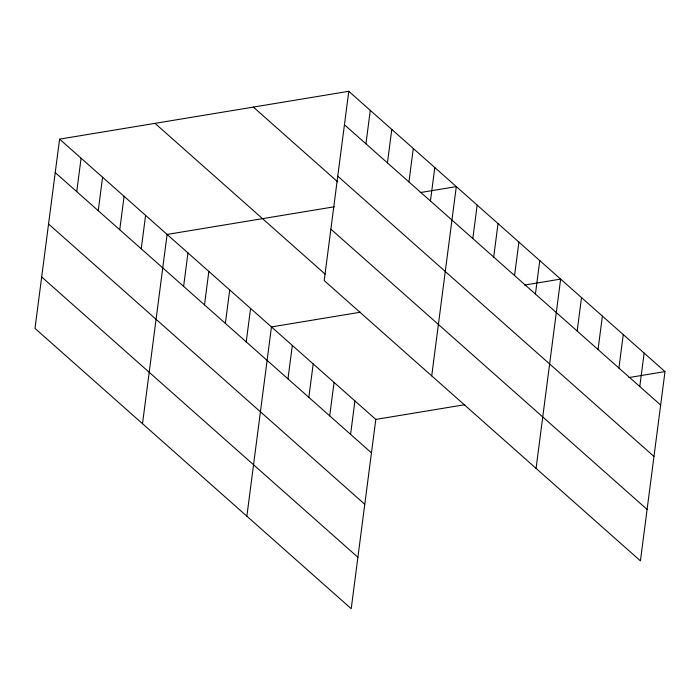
<?xml version="1.0" encoding="UTF-8"?>
<svg xmlns="http://www.w3.org/2000/svg" width="700" height="700" viewBox="0 0 700 700"><rect width="100%" height="100%" fill="white"/><g stroke="black" fill="none" stroke-linecap="round" stroke-linejoin="round"><path stroke-width="1.05" d="M59.579 139.134L35 328.405L351.216 608.694L375.804 419.422L59.579 139.134L348.784 91.306L665 371.595L640.421 560.866L324.196 280.578L348.784 91.306M76.737 191.643L81.086 158.2M98.245 210.709L102.585 177.258M119.744 229.766L124.093 196.315M141.251 248.824L145.591 215.373M142.511 423.701L167.099 234.439L334.425 206.763M183.619 286.379L187.968 252.936M204.496 304.885L208.836 271.434M225.365 323.382L229.705 289.931M246.234 341.88L250.574 308.429M246.864 516.197L271.451 326.926L360.517 312.2M287.971 378.875L292.32 345.424M308.84 397.373L313.189 363.93M329.717 415.879L334.058 382.428M365.942 143.815L370.283 110.373M350.586 434.376L354.926 400.925M387.441 162.881L391.79 129.43M408.949 181.939L413.289 148.487M430.447 200.996L434.796 167.545M431.716 375.874L456.295 186.611L420.245 192.57M472.824 238.551L477.164 205.109M493.692 257.058L498.032 223.606M514.561 275.555L518.91 242.104M535.43 294.053L539.779 260.601M536.069 468.37L560.648 279.099L524.597 285.066M577.176 331.047L581.516 297.596M598.045 349.545L602.385 316.102M618.914 368.051L623.262 334.6M639.782 386.549L644.131 353.098M375.804 419.422L464.87 404.696M628.95 377.562L665 371.595M344.435 124.758L660.66 405.046M337.759 176.181L653.975 456.461M253.348 107.091L337.767 181.921M330.881 229.154L647.097 509.442M155.015 123.357L325.141 274.146M55.239 172.585L371.455 452.874M48.562 224.009L364.779 504.289M41.676 276.981L357.892 557.27"/></g></svg>
